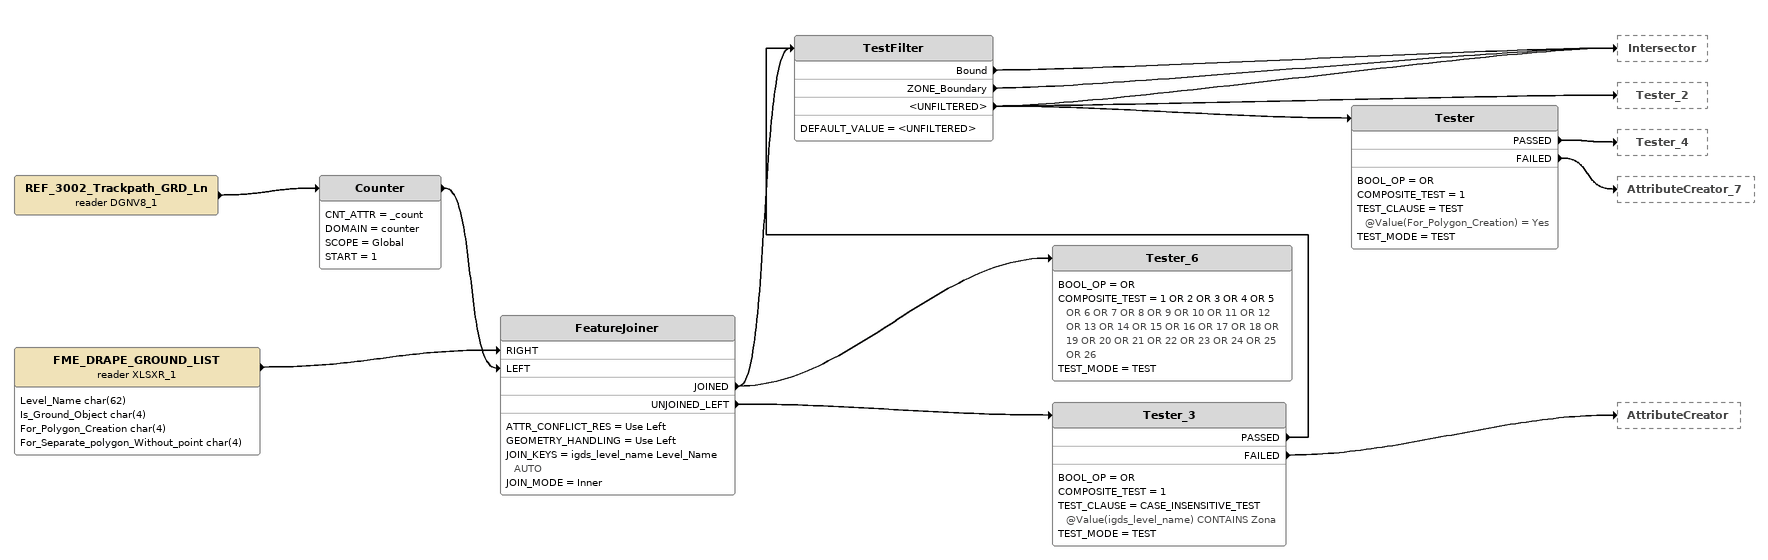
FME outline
REF_3002_Trackpath_GRD_Ln (reader DGNV8_1)
    -> Counter
Counter
    CNT_ATTR = _count
    DOMAIN = counter
    SCOPE = Global
    START = 1
    -> FeatureJoiner [LEFT]
FME_DRAPE_GROUND_LIST (reader XLSXR_1)
    attributes: Level_Name char(62), Is_Ground_Object char(4), For_Polygon_Creation char(4), For_Separate_polygon_Without_point char(4)
    -> FeatureJoiner [RIGHT]
FeatureJoiner
    ATTR_CONFLICT_RES = Use Left
    GEOMETRY_HANDLING = Use Left
    JOIN_KEYS = igds_level_name Level_Name AUTO
    JOIN_MODE = Inner
    JOINED -> TestFilter
    JOINED -> Tester_6
    UNJOINED_LEFT -> Tester_3
Tester_6
    BOOL_OP = OR
    COMPOSITE_TEST = 1 OR 2 OR 3 OR 4 OR 5 OR 6 OR 7 OR 8 OR 9 OR 10 OR 11 OR 12 OR 13 OR 14 OR 15 OR 16 OR 17 OR 18 OR 19 OR 20 OR 21 OR 22 OR 23 OR 24 OR 25 OR 26
    TEST_MODE = TEST
Tester_3
    BOOL_OP = OR
    COMPOSITE_TEST = 1
    TEST_CLAUSE = CASE_INSENSITIVE_TEST @Value(igds_level_name) CONTAINS Zona
    TEST_MODE = TEST
    PASSED -> TestFilter
    FAILED -> AttributeCreator
TestFilter
    DEFAULT_VALUE = <UNFILTERED>
    Bound -> Intersector
    ZONE_Boundary -> Intersector
    <UNFILTERED> -> Intersector
    <UNFILTERED> -> Tester
    <UNFILTERED> -> Tester_2
Tester
    BOOL_OP = OR
    COMPOSITE_TEST = 1
    TEST_CLAUSE = TEST @Value(For_Polygon_Creation) = Yes
    TEST_MODE = TEST
    PASSED -> Tester_4
    FAILED -> AttributeCreator_7
